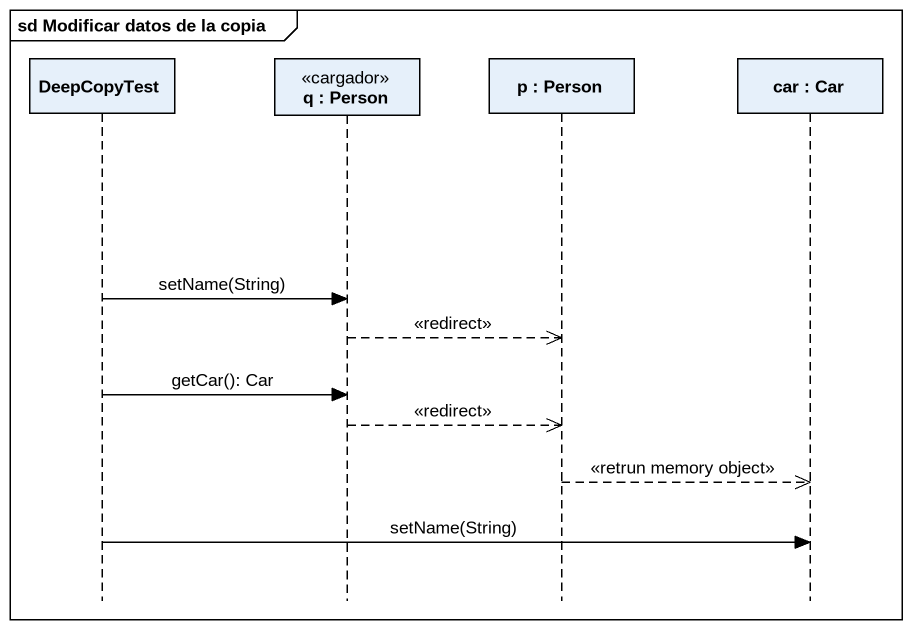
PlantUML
@startuml
mainframe sd Modificar datos de la copia
hide footbox
participant DeepCopyTest
participant "q : Person" as q <<cargador>>
participant "p : Person" as p
participant "car : Car" as car

DeepCopyTest -> q : setName(String)
q -->> p : <<redirect>>
DeepCopyTest -> q : getCar(): Car
q -->> p : <<redirect>>
p -->> car : <<retrun memory object>>
DeepCopyTest -> car : setName(String)
@enduml
